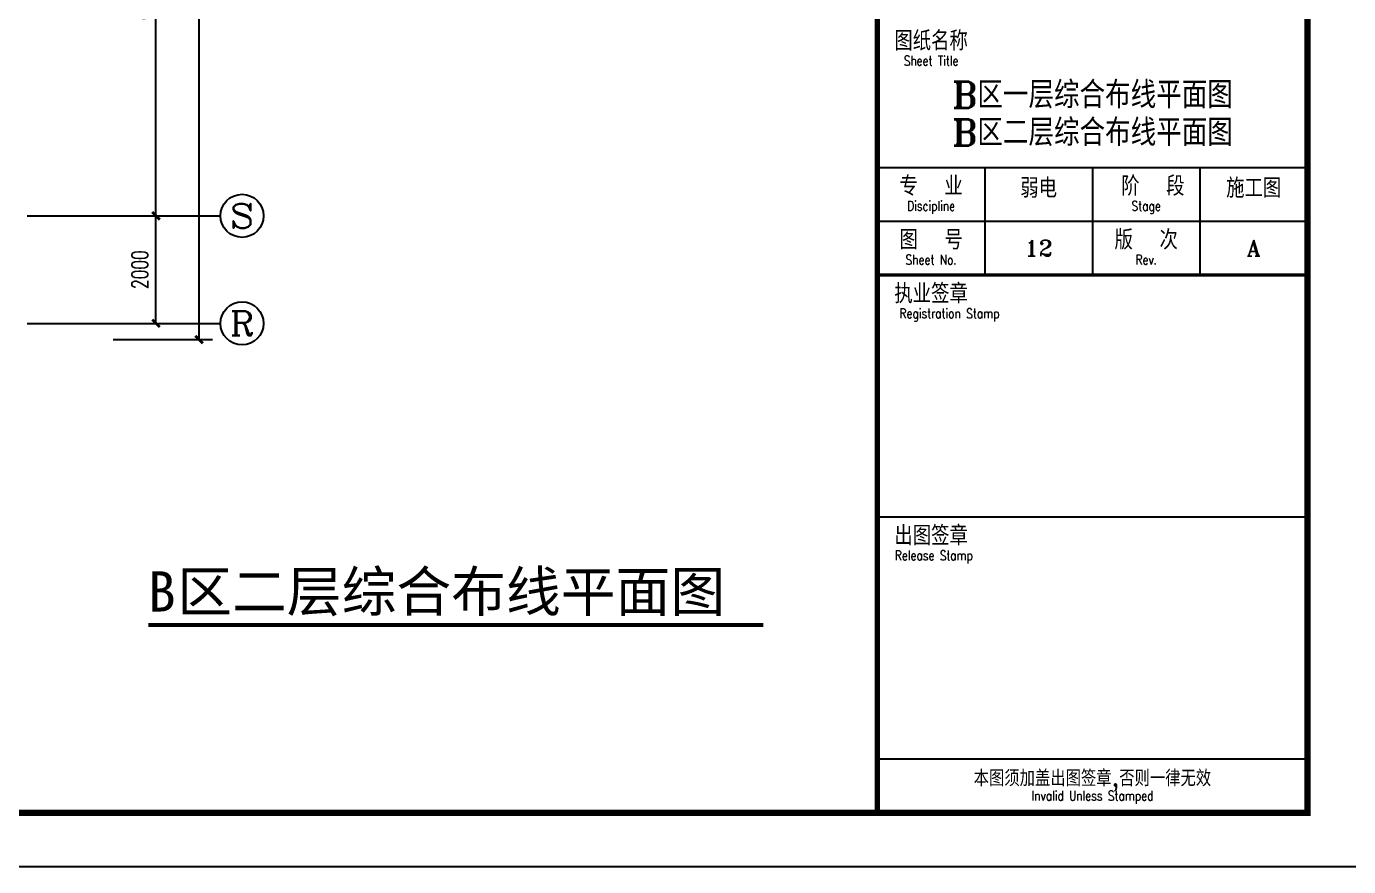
# Model space of a CAD drawing. Extents: x 190999 to 834799, y -200814 to 215286.
# Drawn here: x 403976 to 428562, y 71786 to 87408 of the extents above; entities that cross this region are included whole.
import ezdxf
from ezdxf.enums import TextEntityAlignment as Align

# ---------------------------------------------------------------- set-up
doc = ezdxf.new("R2010")
doc.units = 0
doc.header["$LTSCALE"] = 1000
doc.header["$MEASUREMENT"] = 0
for name, color, linetype in [('AXIS', 3, 'Continuous'), ('AXIS_TEXT', 7, 'Continuous'), ('DIM_SYMB', 3, 'Continuous'), ('PUB_TEXT', 7, 'Continuous'), ('图框', 189, 'Continuous')]:
    doc.layers.add(name, color=color, linetype=linetype)
doc.styles.add('_TCH_AXIS', font='COMPLEX', dxfattribs={"bigfont": 'GBCBIG'})
doc.styles.add('COMPLEX', font='COMPLEX')
doc.styles.add('DIM_FONT', font='SIMPLEX', dxfattribs={"width": 0.7, "bigfont": 'GBCBIG'})
doc.styles.add('HT', font='simhei.ttf')
doc.styles.add('TKZ1_tjhts.shx', font='tjromant.shx', dxfattribs={"bigfont": 'tjhts.shx'})
doc.styles.add('TKZ2_tjkts.shx', font='tjromant.shx', dxfattribs={"bigfont": 'tjkts.shx'})
doc.dimstyles.new('DIMN', dxfattribs={"dimtxt": 300, "dimasz": 100, "dimexe": 250, "dimexo": 300, "dimgap": 150, "dimtad": 1, "dimdec": 0, "dimzin": 0, "dimdsep": 46, "dimtxsty": 'DIM_FONT', "dimblk": 'ARCHTICK', "dimcen": 0.09, "dimclrt": 7, "dimazin": 2, "dimtfac": 1, "dimtdec": 0, "dimtix": 1, "dimtmove": 2, "dimatfit": 3, "dimfxl": 0, "dimtolj": 1, "dimtzin": 0, "dimarcsym": 0})

# ---------------------------------------------------------------- blocks, each defined once
blk = doc.blocks.new('TJAD_TK_A0')
at = {"layer": '图框'}
for p, q in [((2072, -311.7), (2152, -311.7)), ((2092, -311.7), (2092, -331.7)), ((2112, -311.7), (2112, -331.7)), ((2132, -311.7), (2132, -331.7)), ((2072, -321.7), (2152, -321.7)), ((2072, -376.7), (2152, -376.7)), ((2072, -421.7), (2152, -421.7)), ((973, -441.7), (2162, -441.7))]:
    blk.add_line(p, q, dxfattribs=at)
at = {"layer": '图框', "const_width": 1.2}
blk.add_lwpolyline([(2152, -431.7), (2152, 389.3), (998, 389.3), (998, -431.7)], close=True, dxfattribs=at)
at = {"layer": '图框'}
for points, const_width in [([(2072, 389.3), (2072, -431.7)], 1), ([(2072, -331.7), (2152, -331.7)], 0.6)]:
    blk.add_lwpolyline(points, dxfattribs=dict(at, const_width=const_width))
at = {"layer": '图框', "style": 'TKZ2_tjkts.shx'}
for s, height, p in [('图纸名称', 3.6, (2082, -288.16)), ('专  业', 3.6, (2082, -315.16)), (' 阶  段', 3.6, (2122, -315.16)), ('图  号', 3.6, (2082, -325.16)), ('版  次', 3.6, (2122, -325.16)), ('执业签章', 3.6, (2082, -335.16)), ('出图签章', 3.6, (2082, -380.16)), ('本图须加盖出图签章,否则一律无效', 3, (2112, -425.28))]:
    blk.add_text(s, height=height, dxfattribs=at).set_placement(p, align=Align.MIDDLE_CENTER)
at = {"layer": '图框', "style": 'TKZ2_tjkts.shx', "width": 0.8}
for s, p in [('Sheet Title', (2082, -291.86)), ('Discipline', (2082, -318.86)), ('Stage', (2122, -318.86)), ('Sheet No.', (2082, -328.86)), ('Rev.', (2122, -328.86)), ('Registration Stamp', (2085.41, -338.86)), ('Release Stamp', (2082.52, -383.86)), ('Invalid Unless Stamped', (2112, -428.53))]:
    blk.add_text(s, height=1.8, dxfattribs=at).set_placement(p, align=Align.MIDDLE_CENTER)
at = {"layer": '图框', "color": 3, "style": 'TKZ1_tjhts.shx'}
for s, height, p in [('弱电', 3.6, (2102, -315.54)), ('施工图', 3.6, (2142, -315.54)), ('A', 3, (2142, -326.7))]:
    blk.add_text(s, height=height, dxfattribs=at).set_placement(p, align=Align.MIDDLE_CENTER)
blk = doc.blocks.new('_ArchTick')
at = {"const_width": 0.5}
blk.add_lwpolyline([(-0.7, -0.7), (0.7, 0.7)], dxfattribs=at)
blk = doc.blocks.new('*D23')
at = {"layer": 'AXIS', "color": 0, "lineweight": -2}
for p, q in [((405590, 83886), (406635, 83886)), ((406385, 81886), (406385, 83886)), ((405590, 81886), (406635, 81886))]:
    blk.add_line(p, q, dxfattribs=at)
at = {"layer": 'Defpoints', "color": 0}
for p in [(405290, 83886), (406385, 83886), (405290, 81886)]:
    blk.add_point(p, dxfattribs=at)
at = {"layer": 'AXIS', "color": 0, "lineweight": -2, "xscale": 100, "yscale": 100, "zscale": 100}
for p, rotation in [((406385, 83886), 90), ((406385, 81886), 270)]:
    blk.add_blockref('_ArchTick', p, dxfattribs=dict(at, rotation=rotation))
at = {"layer": 'AXIS', "color": 7, "insert": (406085, 82886), "char_height": 300, "attachment_point": 5, "rotation": 90, "style": 'DIM_FONT'}
blk.add_mtext('\\A1;2000', dxfattribs=at)
blk = doc.blocks.new('*D24')
at = {"layer": 'AXIS', "color": 0, "lineweight": -2}
for p, q in [((405590, 91886), (406635, 91886)), ((406385, 83886), (406385, 91886)), ((405590, 83886), (406635, 83886))]:
    blk.add_line(p, q, dxfattribs=at)
at = {"layer": 'Defpoints', "color": 0}
for p in [(405290, 91886), (406385, 91886), (405290, 83886)]:
    blk.add_point(p, dxfattribs=at)
at = {"layer": 'AXIS', "color": 0, "lineweight": -2, "xscale": 100, "yscale": 100, "zscale": 100}
for p, rotation in [((406385, 91886), 90), ((406385, 83886), 270)]:
    blk.add_blockref('_ArchTick', p, dxfattribs=dict(at, rotation=rotation))
at = {"layer": 'AXIS', "color": 7, "insert": (406085, 87886), "char_height": 300, "attachment_point": 5, "rotation": 90, "style": 'DIM_FONT'}
blk.add_mtext('\\A1;8000', dxfattribs=at)
blk = doc.blocks.new('*D32')
at = {"layer": 'AXIS', "color": 0, "lineweight": -2}
for p, q in [((405590, 106186), (407435, 106186)), ((407185, 81586), (407185, 106186)), ((405590, 81586), (407435, 81586))]:
    blk.add_line(p, q, dxfattribs=at)
at = {"layer": 'Defpoints', "color": 0}
for p in [(405290, 106186), (407185, 106186), (405290, 81586)]:
    blk.add_point(p, dxfattribs=at)
at = {"layer": 'AXIS', "color": 0, "lineweight": -2, "xscale": 100, "yscale": 100, "zscale": 100}
for p, rotation in [((407185, 106186), 90), ((407185, 81586), 270)]:
    blk.add_blockref('_ArchTick', p, dxfattribs=dict(at, rotation=rotation))
at = {"layer": 'AXIS', "color": 7, "insert": (406885, 93886), "char_height": 300, "attachment_point": 5, "rotation": 90, "style": 'DIM_FONT'}
blk.add_mtext('\\A1;24600', dxfattribs=at)
blk = doc.blocks.new('_AXISO')
blk.add_circle((0, 0), 0.5)
at = {"layer": 'AXIS_TEXT', "style": 'COMPLEX', "width": 1.041667}
blk.add_attdef('A', text='', height=0.56, dxfattribs=at).set_placement((-0.25, -0.28), (0.25, -0.28), align=Align.FIT)

msp = doc.modelspace()

# ---------------------------------------------------------------- linework, layer by layer
at = {"layer": 'AXIS'}
for p, q in [((403990.1, 83886.5), (407584.6, 83886.5)), ((403990.1, 81886.5), (407584.6, 81886.5))]:
    msp.add_line(p, q, dxfattribs=at)
at = {"layer": 'DIM_SYMB', "const_width": 70}
msp.add_lwpolyline([(406240.5, 76279), (417679.8, 76279)], dxfattribs=at)

# ---------------------------------------------------------------- block references
at = {"layer": 'AXIS'}
ref = msp.add_blockref('_AXISO', (407984.6, 83886.5), dxfattribs=dict(at, xscale=800, yscale=800, zscale=800))
ref.add_attrib('A', 'S', dxfattribs={"layer": 'AXIS_TEXT', "height": 452.5, "style": '_TCH_AXIS', "width": 1.5}).set_placement((407758.3, 83660.2), (408210.9, 83660.2), align=Align.FIT)
ref = msp.add_blockref('_AXISO', (407984.6, 81886.5), dxfattribs=dict(at, xscale=800, yscale=800, zscale=800))
ref.add_attrib('A', 'R', dxfattribs={"layer": 'AXIS_TEXT', "height": 452.5, "style": '_TCH_AXIS', "width": 1.166667}).set_placement((407758.3, 81660.2), (408210.9, 81660.2), align=Align.FIT)
at = {"layer": '图框', "xscale": 100, "yscale": 100, "zscale": 100}
msp.add_blockref('TJAD_TK_A0', (212598.6, 115956.8), dxfattribs=at)

# ---------------------------------------------------------------- texts
at = {"layer": 'PUB_TEXT', "style": 'HT'}
for s, height, p in [('B', 746.8, (406240.5, 76528.7)), ('区二层综合布线平面图', 746.84, (406780.6, 76528.7))]:
    msp.add_text(s, height=height, dxfattribs=at).set_placement(p)
at = {"layer": '图框', "color": 3, "style": 'TKZ1_tjhts.shx'}
for s, height, p in [('B区一层综合布线平面图', 500, (423798.5, 86136.5)), ('B区二层综合布线平面图', 500, (423798.5, 85436.5)), ('12', 300, (422798.5, 83286.5))]:
    msp.add_text(s, height=height, dxfattribs=at).set_placement(p, align=Align.MIDDLE_CENTER)

# ---------------------------------------------------------------- dimensions: what is measured, and where the dimension line sits
at = {"layer": 'AXIS'}
for p1, p2, distance, picture, middle in [((405290.1, 81586.5), (405290.1, 106186.5), -1894.4, '*D32', (406884.6, 93886.5)), ((405290.1, 83886.5), (405290.1, 91886.5), -1094.4, '*D24', (406084.6, 87886.5)), ((405290.1, 81886.5), (405290.1, 83886.5), -1094.4, '*D23', (406084.6, 82886.5))]:
    dim = msp.add_aligned_dim(p1=p1, p2=p2, distance=distance, dimstyle='DIMN', dxfattribs=at)
    dim.commit()
    dim.dimension.update_dxf_attribs({"geometry": picture, "text_midpoint": middle})

doc.saveas('drawing.dxf')
